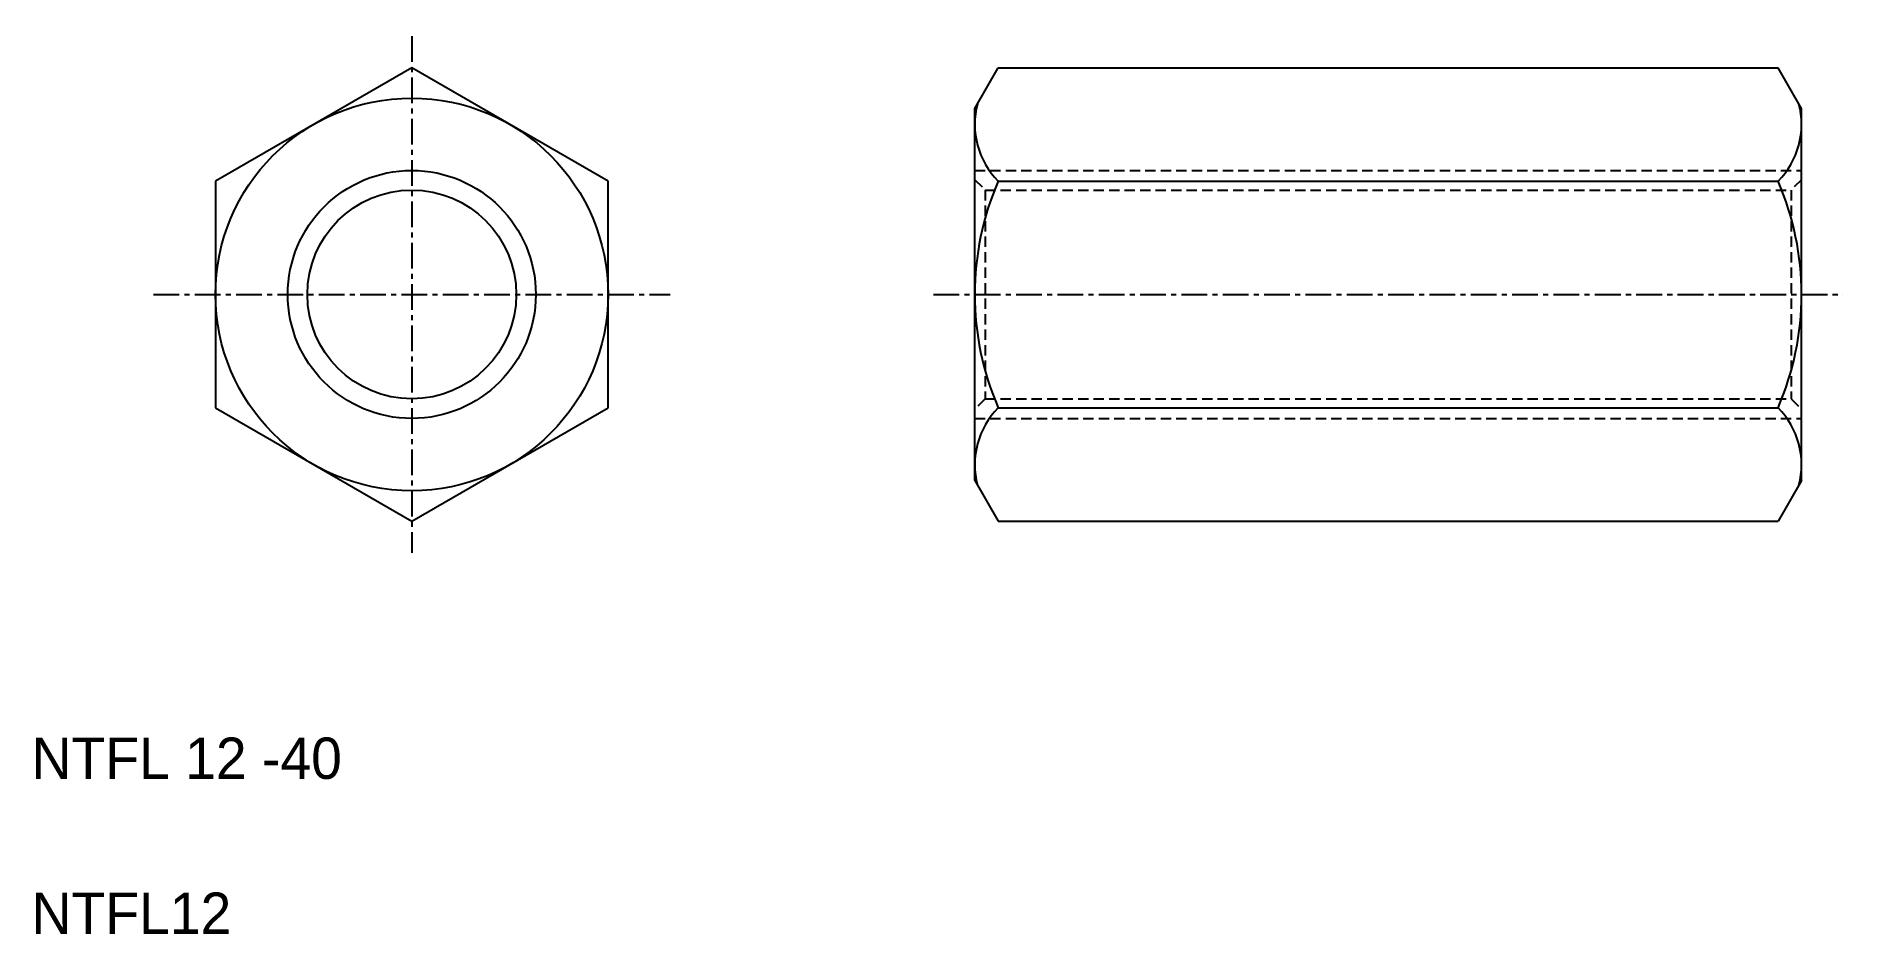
# Model space of a CAD drawing. Extents: x 5.2 to 92.6, y 5 to 48.4.
import ezdxf

# ---------------------------------------------------------------- set-up
doc = ezdxf.new("R2010")
doc.units = 0
doc.linetypes.add('CENTER', pattern=[2, 1.25, -0.25, 0.25, -0.25])
doc.linetypes.add('DASHED', pattern=[0.75, 0.5, -0.25])
doc.layers.get('0').update_dxf_attribs({"linetype": 'CONTINUOUS'})
doc.layers.add('CENTER', color=1, linetype='CENTER')

msp = doc.modelspace()

# ---------------------------------------------------------------- linework, layer by layer
at = {"color": 7, "linetype": 'CONTINUOUS'}
for p, q in [((23.394, 46.91), (13.894, 41.426)), ((32.894, 41.426), (23.394, 46.91)), ((50.632, 44.941), (51.769, 46.91)), ((51.769, 46.91), (89.495, 46.91)), ((90.632, 44.941), (89.495, 46.91)), ((50.632, 30.388), (50.632, 44.941)), ((90.632, 26.941), (90.632, 44.941)), ((28.144, 44.168), (28.144, 44.168)), ((30.519, 42.797), (30.519, 42.797)), ((13.894, 41.426), (13.894, 30.456)), ((32.894, 30.456), (32.894, 41.426)), ((51.769, 41.426), (89.495, 41.426)), ((13.894, 30.456), (23.394, 24.971)), ((23.394, 24.971), (32.894, 30.456)), ((50.632, 26.941), (50.632, 30.388)), ((51.769, 30.456), (89.495, 30.456)), ((50.632, 26.941), (51.769, 24.971)), ((90.632, 26.941), (89.495, 24.971)), ((51.769, 24.971), (89.495, 24.971))]:
    msp.add_line(p, q, dxfattribs=at)
at = {"color": 3, "linetype": 'DASHED'}
for p, q in [((50.632, 41.941), (90.632, 41.941)), ((50.632, 41.494), (51.132, 40.994)), ((90.632, 41.494), (90.132, 40.994)), ((51.132, 40.994), (90.132, 40.994)), ((51.132, 40.994), (51.132, 30.888)), ((90.132, 40.994), (90.132, 30.888)), ((51.132, 30.888), (50.632, 30.388)), ((51.132, 30.888), (90.132, 30.888)), ((90.132, 30.888), (90.632, 30.388)), ((50.632, 29.941), (90.632, 29.941))]:
    msp.add_line(p, q, dxfattribs=at)
at = {"color": 7, "linetype": 'CONTINUOUS'}
for radius in [9.5, 5.053]:
    msp.add_circle((23.394, 35.941), radius, dxfattribs=at)
at = {"color": 3, "linetype": 'CONTINUOUS'}
msp.add_circle((23.394, 35.941), 6, dxfattribs=at)
at = {"color": 7, "linetype": 'CONTINUOUS'}
for centre, radius, start, end in [((54.508, 44.168), 3.875, 165.04407, 225.04407), ((86.757, 44.168), 3.875, 314.95593, 14.95593), ((64.428, 35.941), 13.796, 156.5734, 203.4266), ((76.836, 35.941), 13.796, 336.5734, 23.4266), ((54.508, 27.713), 3.875, 134.95593, 194.95593), ((86.757, 27.713), 3.875, 345.04407, 45.04407)]:
    msp.add_arc(centre, radius, start, end, dxfattribs=at)
at = {"layer": 'CENTER', "color": 1, "linetype": 'CENTER'}
for p, q in [((23.394, 48.441), (23.394, 23.441)), ((10.894, 35.941), (35.894, 35.941)), ((48.632, 35.941), (92.632, 35.941))]:
    msp.add_line(p, q, dxfattribs=at)

# ---------------------------------------------------------------- texts
at = {"color": 7, "linetype": 'CONTINUOUS'}
for s, p in [('NTFL 12 -40', (5, 12.5)), ('NTFL12', (5, 5))]:
    msp.add_text(s, height=2, dxfattribs=at).set_placement(p)

doc.saveas('drawing.dxf')
